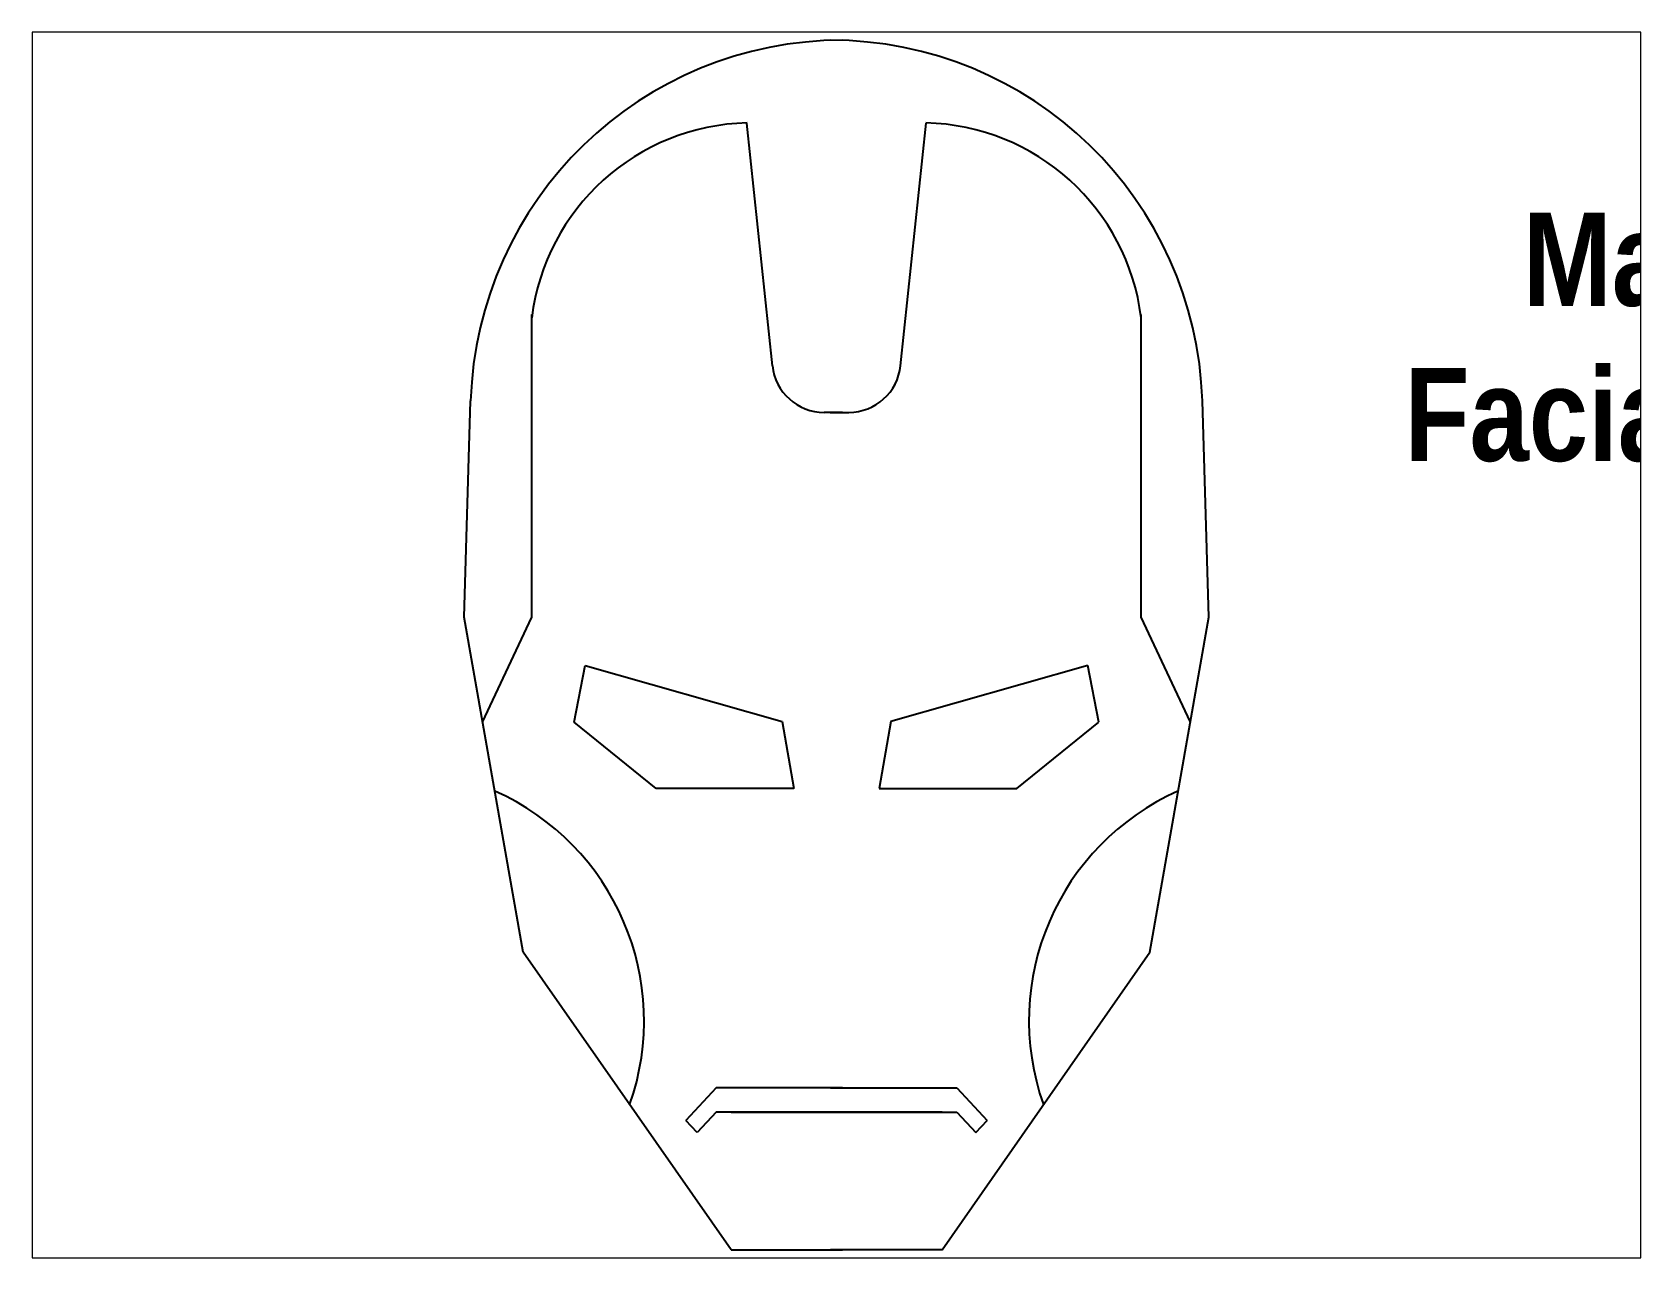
# Paper-space layout 'Layout1' of a CAD drawing. Header units: inches. Extents: x 1.05 to 9.45, y 0.8 to 7.2.
# The model-space entities are those that its viewports show. They can reach past a viewport. Long polylines and large blocks are cut down to what shows.
import ezdxf

# ---------------------------------------------------------------- set-up
doc = ezdxf.new("R2010")
doc.units = ezdxf.units.IN
doc.header["$MEASUREMENT"] = 0
doc.styles.get("Standard").update_dxf_attribs({"font": 'arial.ttf'})

msp = doc.modelspace()

# ---------------------------------------------------------------- linework, layer by layer
for p, q in [((147.56, 726.82), (133.86, 857.19)), ((216.44, 726.82), (230.13, 857.19)), ((18.29, 591.75), (18.29, 754.31)), ((345.73, 591.76), (345.72, 754.33)), ((-18.15, 591.75), (-14.59, 707.88)), ((185.32, 701.75), (175.41, 701.75)), ((178.69, 701.75), (188.6, 701.75)), ((382.17, 591.77), (378.59, 707.9)), ((13.59, 411.75), (-18.15, 591.75)), ((-8.19, 535.25), (18.29, 591.75)), ((372.21, 535.27), (345.73, 591.76)), ((350.45, 411.76), (382.17, 591.77)), ((41.01, 535.25), (46.94, 565.75)), ((46.94, 565.75), (152.76, 535.69)), ((317.08, 565.76), (211.27, 535.69)), ((323.01, 535.26), (317.08, 565.76)), ((85.12, 499.62), (41.01, 535.25)), ((152.76, 535.69), (159.12, 499.62)), ((211.27, 535.69), (204.91, 499.63)), ((278.91, 499.63), (323.01, 535.26)), ((159.12, 499.62), (85.12, 499.62)), ((204.91, 499.63), (278.91, 499.63)), ((125.32, 251.75), (13.59, 411.75)), ((238.73, 251.75), (350.45, 411.76)), ((117.32, 338.75), (101, 321.24)), ((185.32, 338.75), (117.32, 338.75)), ((178.72, 338.75), (246.72, 338.75)), ((246.72, 338.75), (263.05, 321.25)), ((107.18, 314.87), (101, 321.24)), ((117.32, 325.75), (107.18, 314.87)), ((185.32, 325.75), (117.32, 325.75)), ((125.32, 325.75), (185.32, 325.75)), ((238.72, 325.75), (178.72, 325.75)), ((178.72, 325.75), (246.72, 325.75)), ((246.72, 325.75), (256.87, 314.88)), ((256.87, 314.88), (263.05, 321.25)), ((125.32, 251.75), (185.32, 251.75)), ((238.73, 251.75), (178.73, 251.75))]:
    msp.add_line(p, q)
for centre, radius, start, end in [((185.32, 701.75), 200, 90, 178.24183), ((178.69, 701.75), 200, 1.76375, 90.00559), ((136.81, 737.91), 119.42, 91.34699, 172.95493), ((227.2, 737.91), 119.42, 7.05066, 88.65859), ((175.41, 729.75), 28, 186, 270), ((188.6, 729.75), 28, 270.00559, 354.00559), ((-56.38, 374.86), 135, 340.47592, 66.08985), ((420.42, 374.89), 135, 113.91574, 199.52966)]:
    msp.add_arc(centre, radius, start, end)

# ---------------------------------------------------------------- texts
at = {"color": 242, "lineweight": 211, "true_color": 0xcd2027, "insert": (487.18, 808.99), "char_height": 50, "attachment_point": 1}
msp.add_mtext_dynamic_manual_height_columns('{\\fTechnicBold|b0|i0|c2|p2;\\C0;    Mark II \\PFacial Helmet}', width=565.0956, gutter_width=1, heights=[0], dxfattribs=at)

psp = doc.layouts.get("Layout1")

# ---------------------------------------------------------------- viewports
at = {"layer": '0'}
psp.add_viewport(center=(5.25, 4), size=(8.4, 6.4), view_center_point=(182.0095, 576.7479), view_height=658.590634, dxfattribs=at)

doc.saveas('drawing.dxf')
